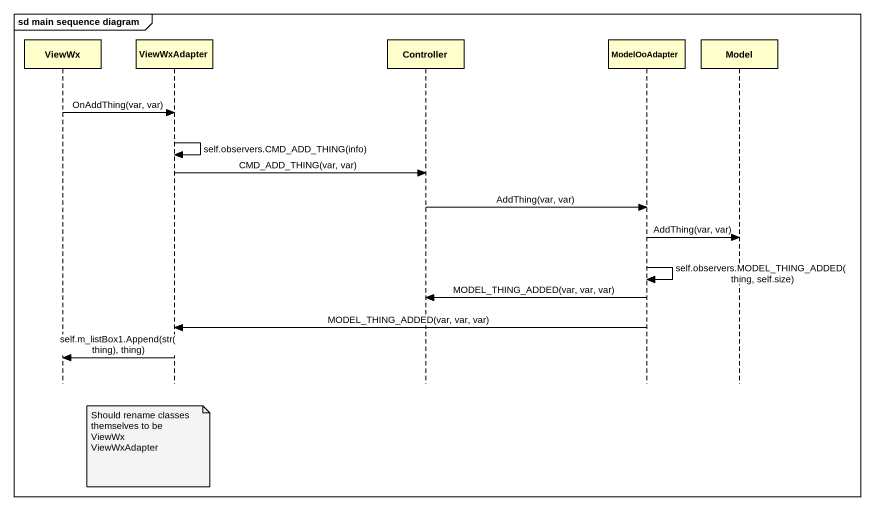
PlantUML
@startuml
mainframe sd main sequence diagram
hide footbox
participant ViewWx
participant ViewWxAdapter
participant Controller
participant ModelOoAdapter
participant Model

ViewWx -> ViewWxAdapter : OnAddThing(var, var)
ViewWxAdapter -> ViewWxAdapter : self.observers.CMD_ADD_THING(info)
ViewWxAdapter -> Controller : CMD_ADD_THING(var, var)
Controller -> ModelOoAdapter : AddThing(var, var)
ModelOoAdapter -> Model : AddThing(var, var)
ModelOoAdapter -> ModelOoAdapter : self.observers.MODEL_THING_ADDED(thing, self.size)
ModelOoAdapter -> Controller : MODEL_THING_ADDED(var, var, var)
ModelOoAdapter -> ViewWxAdapter : MODEL_THING_ADDED(var, var, var)
ViewWxAdapter -> ViewWx : self.m_listBox1.Append(str(thing), thing)
note over ViewWxAdapter
  Should rename classes themselves to be
  ViewWx
  ViewWxAdapter
end note
@enduml
